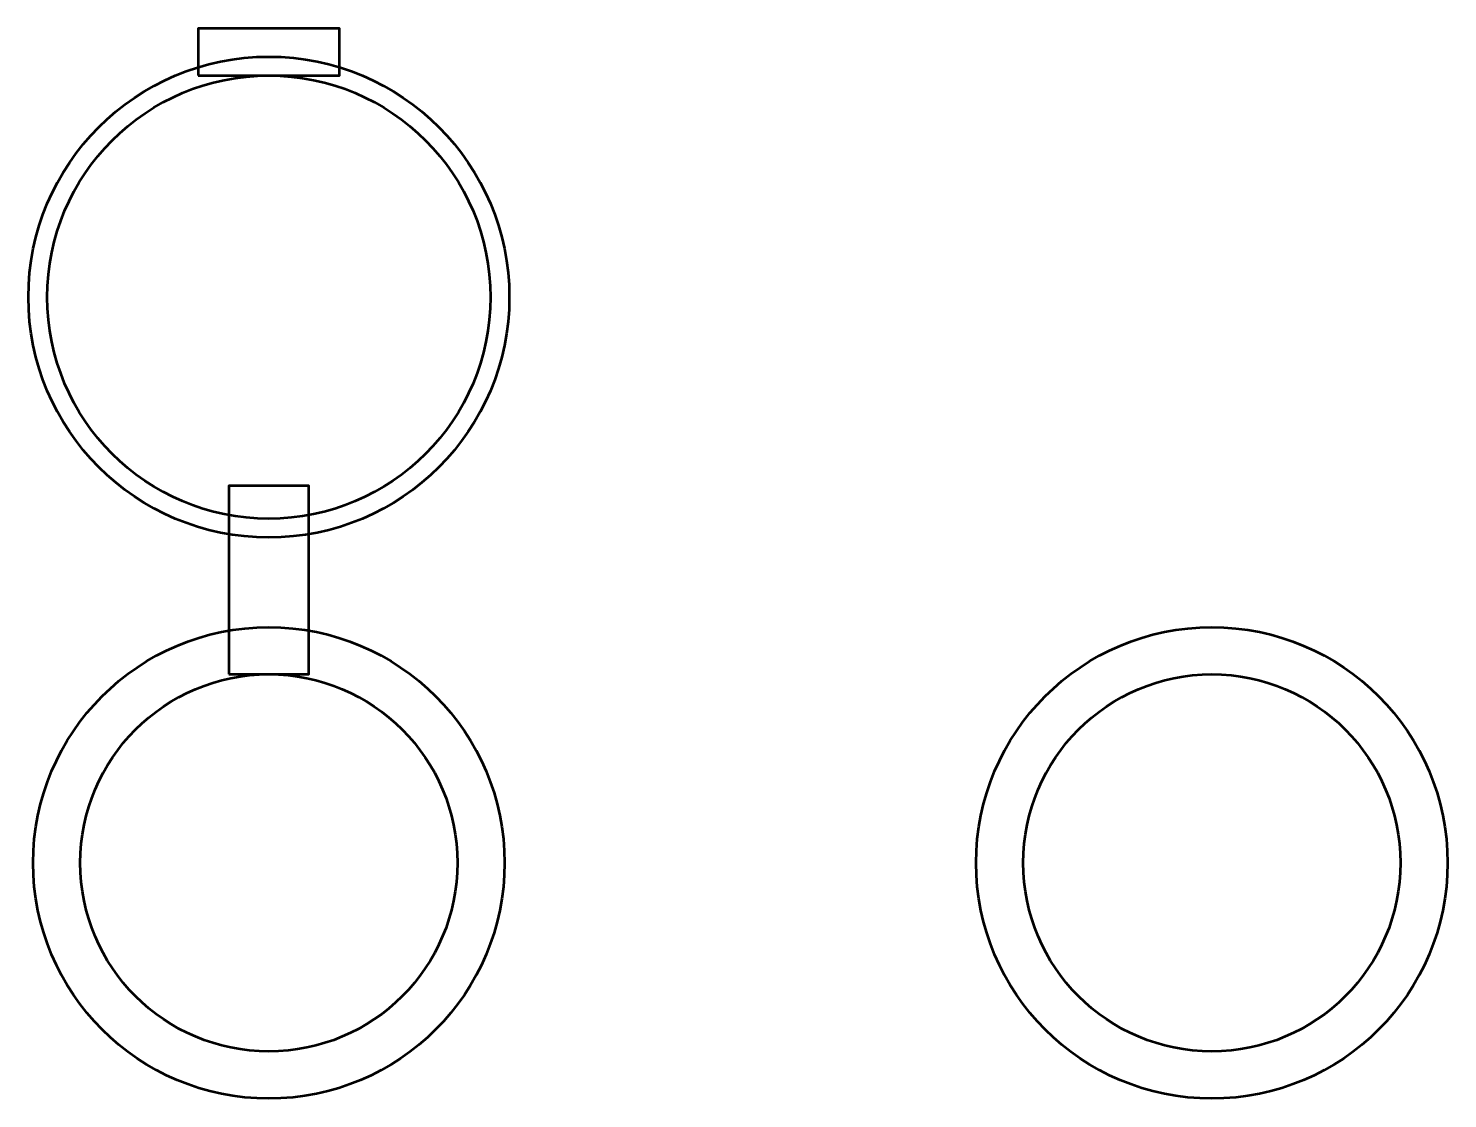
# Model space of a CAD drawing. Header units: centimetres. Extents: x -17.6 to 12.1, y -17.5 to 14.1.
# Drawn here: x -17.55 to -2.5, y -17.5 to -6.15 of the extents above.
import ezdxf

# ---------------------------------------------------------------- set-up
doc = ezdxf.new("R2010")
doc.units = ezdxf.units.CM
doc.header["$MEASUREMENT"] = 0
doc.layers.add('Layer 1', color=7, linetype='Continuous')

msp = doc.modelspace()

# ---------------------------------------------------------------- linework, layer by layer
at = {"layer": 'Layer 1', "lineweight": 53}
for points in [[(-15.75, -6.65), (-14.25, -6.65), (-14.25, -6.15), (-15.75, -6.15), (-15.75, -6.65)], [(-15.425, -13), (-14.575, -13), (-14.575, -11), (-15.425, -11), (-15.425, -13)]]:
    msp.add_lwpolyline(points, close=True, dxfattribs=at)
for centre, major_axis in [((-14.99999, -9.00001), (0, 2.55001)), ((-14.99999, -9.00001), (0, 2.35001)), ((-14.99999, -15.00001), (0, 2.50001)), ((-4.99999, -15.00001), (0, 2.50001)), ((-14.99999, -15.00001), (0, 2.00001)), ((-4.99999, -15.00001), (0, 2.00001))]:
    msp.add_ellipse(centre, major_axis=major_axis, ratio=1, dxfattribs=at)

doc.saveas('drawing.dxf')
